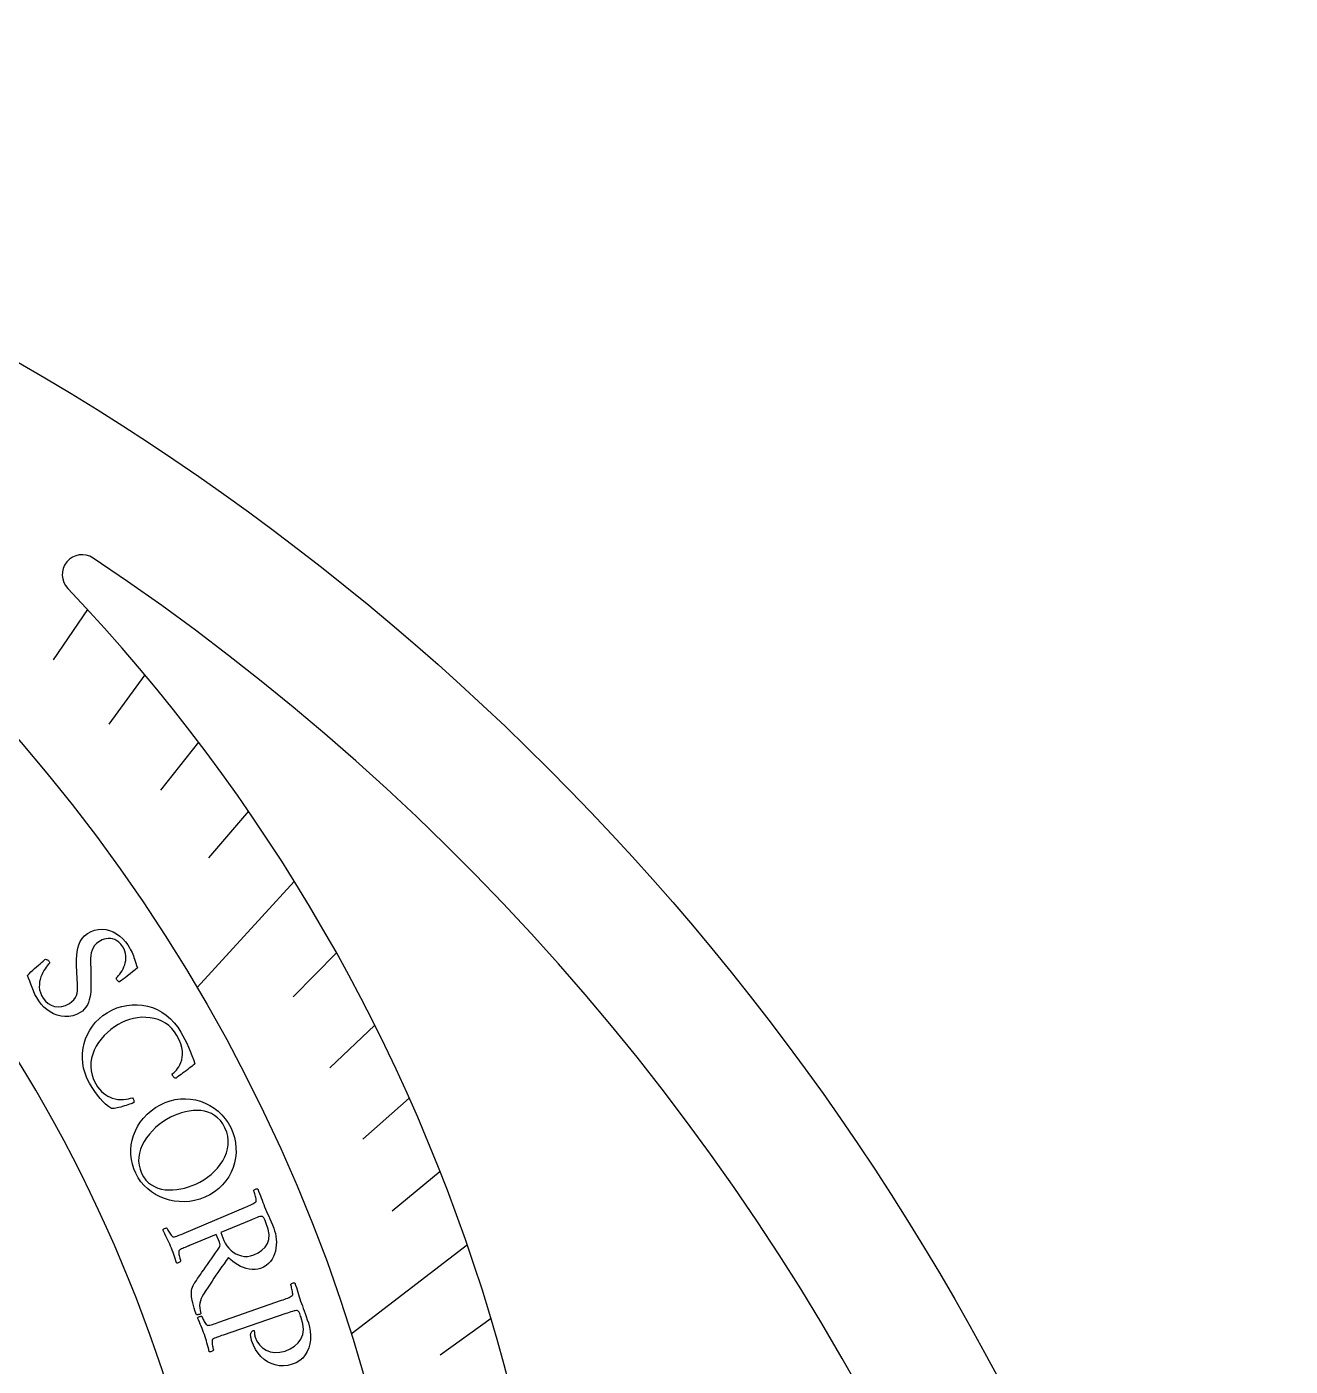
# Model space of a CAD drawing. Header units: millimetres. Extents: x -31.9 to 31.9, y -31.9 to 31.9.
# Drawn here: x 15.98 to 31.9, y 15.03 to 31.9 of the extents above; entities that cross this region are included whole.
import ezdxf

# ---------------------------------------------------------------- set-up
doc = ezdxf.new("R2010")
doc.units = ezdxf.units.MM
for name, color, linetype in [('CUT_INNER', 6, 'Continuous'), ('CUT_OUTER', 1, 'Continuous'), ('ENGRAVE', 7, 'Continuous'), ('ENGRAVE_FINE', 8, 'Continuous'), ('TEXT', 5, 'Continuous')]:
    doc.layers.add(name, color=color, linetype=linetype)

msp = doc.modelspace()

# ---------------------------------------------------------------- linework, layer by layer
at = {"layer": 'CUT_INNER'}
for centre, radius, start, end in [((0.0001, 9.1158), 18.6372, 351.38856, 87.234), ((0.0002, 0), 30.3048, 291.69221, 56.2923), ((16.6798, 25.0017), 0.25, 56.42725, 224.34848), ((0.0004, 9.1159), 22.7839, 349.92336, 43.59593)]:
    msp.add_arc(centre, radius, start, end, dxfattribs=at)
at = {"layer": 'CUT_OUTER'}
msp.add_circle((0, -0.0001), 31.9, dxfattribs=at)
at = {"layer": 'ENGRAVE'}
for points in [[(19.3539, 21.1387), (18.1283, 19.8001)], [(21.5339, 16.56), (20.0713, 15.4352)]]:
    msp.add_lwpolyline(points, dxfattribs=at)
msp.add_circle((0, 9.1156), 21.0426, dxfattribs=at)
at = {"layer": 'ENGRAVE_FINE'}
for points in [[(16.7478, 24.5636), (16.3158, 23.93)], [(17.4719, 23.7396), (17.0159, 23.1202)], [(18.1477, 22.892), (17.6684, 22.2874)], [(18.7751, 22.0239), (18.273, 21.435)], [(19.8844, 20.2394), (19.3386, 19.6839)], [(20.367, 19.3291), (19.8003, 18.7913)], [(20.8022, 18.4106), (20.2153, 17.8912)], [(21.1909, 17.4867), (20.5845, 16.9864)], [(21.8324, 15.6327), (21.1893, 15.1722)]]:
    msp.add_lwpolyline(points, dxfattribs=at)
at = {"layer": 'TEXT'}
for points in [[(17.2564, 20.3377), (17.2731, 20.3113), (17.2874, 20.2867), (17.2995, 20.264), (17.3093, 20.243), (17.3178, 20.2227), (17.3259, 20.2019), (17.3335, 20.1804), (17.3408, 20.1585), (17.3483, 20.1349), (17.3569, 20.1087), (17.3665, 20.08), (17.3771, 20.0486), (17.3477, 20.0231), (17.3174, 19.9978), (17.2863, 19.9728), (17.2542, 19.948), (17.2238, 19.925), (17.1973, 19.9052), (17.1748, 19.8887), (17.1564, 19.8756), (17.1523, 19.8732), (17.1476, 19.8731), (17.1421, 19.8753), (17.1359, 19.8798), (17.1299, 19.8853), (17.1248, 19.8905), (17.1206, 19.8954), (17.1174, 19.8999), (17.1142, 19.9059), (17.1122, 19.9119), (17.1115, 19.9177), (17.1121, 19.9234), (17.1263, 19.9361), (17.1407, 19.9513), (17.1553, 19.9691), (17.17, 19.9894), (17.184, 20.0118), (17.1966, 20.0355), (17.2077, 20.0607), (17.2172, 20.0872), (17.2248, 20.1147), (17.2297, 20.1428), (17.232, 20.1714), (17.2316, 20.2006), (17.228, 20.2297), (17.2203, 20.2583), (17.2086, 20.2864), (17.1929, 20.3139), (17.1695, 20.346), (17.1448, 20.3719), (17.119, 20.3917), (17.0921, 20.4055), (17.0647, 20.4141), (17.0375, 20.4188), (17.0105, 20.4196), (16.9838, 20.4163), (16.9579, 20.4101), (16.9338, 20.4018), (16.9113, 20.3914), (16.8904, 20.3791), (16.8607, 20.3561), (16.8366, 20.3305), (16.8181, 20.3023), (16.8053, 20.2716), (16.7966, 20.2388), (16.7907, 20.2046), (16.7875, 20.1688), (16.7871, 20.1316), (16.7879, 20.0934), (16.7886, 20.0551), (16.7889, 20.0166), (16.7891, 19.9778), (16.7898, 19.9483), (16.7905, 19.9174), (16.7912, 19.885), (16.7918, 19.8511), (16.7919, 19.8165), (16.7908, 19.7818), (16.7885, 19.747), (16.7851, 19.7121), (16.7796, 19.6778), (16.7714, 19.6449), (16.7604, 19.6132), (16.7466, 19.5829), (16.7295, 19.5545), (16.7085, 19.5288), (16.6836, 19.5058), (16.6549, 19.4854), (16.6091, 19.4612), (16.5621, 19.445), (16.514, 19.4365), (16.4646, 19.4358), (16.4154, 19.442), (16.3678, 19.4539), (16.3219, 19.4717), (16.2774, 19.4953), (16.2357, 19.5238), (16.198, 19.5564), (16.1642, 19.5931), (16.1344, 19.6338), (16.1094, 19.6746), (16.0871, 19.716), (16.0675, 19.7582), (16.0505, 19.8013), (16.0351, 19.8434), (16.02, 19.883), (16.0053, 19.9201), (15.991, 19.9547), (16.0122, 19.9761), (16.0345, 19.9977), (16.0579, 20.0196), (16.0822, 20.0418), (16.1064, 20.0633), (16.1292, 20.0833), (16.1506, 20.1018), (16.1706, 20.1187), (16.1882, 20.1333), (16.2021, 20.1447), (16.2125, 20.1529), (16.2192, 20.1579), (16.2262, 20.1563), (16.233, 20.1542), (16.2397, 20.1515), (16.2463, 20.1484), (16.2525, 20.1447), (16.2581, 20.1403), (16.2631, 20.1354), (16.2673, 20.1299), (16.271, 20.1225), (16.2717, 20.1153), (16.2696, 20.1083), (16.2647, 20.1015), (16.2541, 20.0898), (16.2422, 20.0752), (16.2291, 20.0578), (16.2146, 20.0376), (16.2, 20.015), (16.1863, 19.9903), (16.1735, 19.9636), (16.1616, 19.9348), (16.1518, 19.9045), (16.1452, 19.8732), (16.1418, 19.8408), (16.1417, 19.8073), (16.1459, 19.773), (16.1557, 19.7382), (16.1711, 19.7027), (16.192, 19.6667), (16.2198, 19.6312), (16.2525, 19.6024), (16.2903, 19.5803), (16.333, 19.5648), (16.3787, 19.558), (16.4251, 19.5618), (16.4723, 19.5763), (16.5202, 19.6016), (16.5518, 19.6244), (16.5771, 19.6486), (16.596, 19.6744), (16.6087, 19.7018), (16.6167, 19.7306), (16.622, 19.7611), (16.6244, 19.793), (16.624, 19.8265), (16.6221, 19.8614), (16.6199, 19.8976), (16.6175, 19.9349), (16.6147, 19.9736), (16.6129, 20.0176), (16.6116, 20.0629), (16.6108, 20.1093), (16.6105, 20.1569), (16.6121, 20.2045), (16.6175, 20.2508), (16.6264, 20.2958), (16.6391, 20.3396), (16.6568, 20.3808), (16.681, 20.4181), (16.7118, 20.4516), (16.7492, 20.4812), (16.793, 20.5066), (16.838, 20.5241), (16.8842, 20.5338), (16.9316, 20.5356), (16.9791, 20.5304), (17.0253, 20.519), (17.0703, 20.5015), (17.114, 20.4778), (17.1552, 20.4489), (17.1927, 20.4159), (17.2265, 20.3789), (17.2564, 20.3377)], [(17.9253, 19.2392), (17.9499, 19.1945), (17.9741, 19.1482), (17.9978, 19.1003), (18.0212, 19.0509), (18.0434, 19), (18.064, 18.9477), (18.0828, 18.8941), (18.0998, 18.8392), (18.0978, 18.8375), (18.0917, 18.8327), (18.0814, 18.8246), (18.0671, 18.8132), (18.0499, 18.7998), (18.0313, 18.7855), (18.0112, 18.7702), (17.9896, 18.7539), (17.9678, 18.7376), (17.947, 18.7219), (17.9272, 18.707), (17.9085, 18.6928), (17.8921, 18.6805), (17.8794, 18.6711), (17.8704, 18.6647), (17.865, 18.6614), (17.8615, 18.6595), (17.857, 18.6594), (17.8515, 18.6612), (17.845, 18.6647), (17.8384, 18.6696), (17.8326, 18.6751), (17.8276, 18.6813), (17.8233, 18.6883), (17.8203, 18.6946), (17.8183, 18.7008), (17.8171, 18.7069), (17.8169, 18.7129), (17.8266, 18.7213), (17.8383, 18.7324), (17.8519, 18.7462), (17.8676, 18.7626), (17.8837, 18.7819), (17.8987, 18.8042), (17.9127, 18.8295), (17.9255, 18.8578), (17.9359, 18.8892), (17.9425, 18.9238), (17.9451, 18.9614), (17.9437, 19.0022), (17.937, 19.0463), (17.9232, 19.0937), (17.9024, 19.1445), (17.8745, 19.1985), (17.8446, 19.2451), (17.8106, 19.2863), (17.7724, 19.322), (17.7301, 19.3523), (17.6848, 19.3773), (17.6374, 19.3971), (17.588, 19.4119), (17.5365, 19.4216), (17.4841, 19.4263), (17.4317, 19.4265), (17.3794, 19.4221), (17.3271, 19.4131), (17.2759, 19.3999), (17.2268, 19.3829), (17.1798, 19.3623), (17.1348, 19.3379), (17.0869, 19.307), (17.0415, 19.2731), (16.9984, 19.236), (16.9578, 19.1959), (16.9205, 19.1533), (16.8874, 19.1086), (16.8585, 19.0619), (16.8339, 19.0132), (16.8142, 18.963), (16.8003, 18.9117), (16.7922, 18.8594), (16.7898, 18.8059), (16.794, 18.7518), (16.806, 18.6975), (16.8255, 18.643), (16.8526, 18.5881), (16.8751, 18.5517), (16.8989, 18.5198), (16.9241, 18.4925), (16.9507, 18.4698), (16.9779, 18.4507), (17.005, 18.4345), (17.032, 18.421), (17.0587, 18.4105), (17.0951, 18.3997), (17.1309, 18.3932), (17.1662, 18.3907), (17.2009, 18.3925), (17.2339, 18.3967), (17.2643, 18.4017), (17.292, 18.4074), (17.3169, 18.414), (17.3252, 18.3995), (17.3305, 18.3843), (17.3328, 18.3683), (17.3321, 18.3516), (17.3241, 18.3478), (17.3127, 18.3432), (17.2977, 18.3377), (17.2792, 18.3313), (17.2585, 18.3245), (17.2368, 18.3175), (17.2142, 18.3104), (17.1907, 18.3033), (17.1672, 18.2965), (17.1448, 18.2906), (17.1236, 18.2856), (17.1034, 18.2814), (17.0854, 18.2783), (17.0706, 18.2767), (17.059, 18.2765), (17.0507, 18.2778), (17.0131, 18.3039), (16.9766, 18.3337), (16.9412, 18.367), (16.9068, 18.4039), (16.8731, 18.4451), (16.8397, 18.4911), (16.8065, 18.542), (16.7735, 18.5978), (16.742, 18.6597), (16.7173, 18.7221), (16.6995, 18.7851), (16.6884, 18.8487), (16.6836, 18.9122), (16.6848, 18.9747), (16.692, 19.0361), (16.7052, 19.0966), (16.7239, 19.1554), (16.7478, 19.2117), (16.777, 19.2655), (16.8115, 19.3168), (16.8508, 19.3649), (16.8948, 19.409), (16.9435, 19.4491), (16.9968, 19.4851), (17.0566, 19.518), (17.1179, 19.5443), (17.1806, 19.5641), (17.2448, 19.5774), (17.3097, 19.5842), (17.3743, 19.5848), (17.4387, 19.5791), (17.5028, 19.5671), (17.5656, 19.5487), (17.6263, 19.5237), (17.6847, 19.4921), (17.7407, 19.454), (17.7935, 19.4095), (17.8418, 19.3589), (17.8858, 19.3021), (17.9253, 19.2392)], [(18.5526, 18.0377), (18.579, 17.9757), (18.5988, 17.9128), (18.6122, 17.8491), (18.6191, 17.7846), (18.6195, 17.7204), (18.6136, 17.6572), (18.6013, 17.5953), (18.5827, 17.5345), (18.5581, 17.4758), (18.5276, 17.4199), (18.4914, 17.3669), (18.4495, 17.3168), (18.4019, 17.2706), (18.3487, 17.2292), (18.2899, 17.1925), (18.2257, 17.1606), (18.1621, 17.1361), (18.0982, 17.1184), (18.0338, 17.1075), (17.9691, 17.1033), (17.9048, 17.1052), (17.8419, 17.1125), (17.7803, 17.1254), (17.72, 17.1436), (17.662, 17.167), (17.6071, 17.1954), (17.5554, 17.2286), (17.5067, 17.2667), (17.462, 17.3094), (17.4223, 17.3563), (17.3874, 17.4074), (17.3573, 17.4628), (17.333, 17.5201), (17.3146, 17.5785), (17.3021, 17.6381), (17.2955, 17.6989), (17.2949, 17.76), (17.3002, 17.8204), (17.3114, 17.8801), (17.3286, 17.9392), (17.3515, 17.9969), (17.38, 18.0524), (17.414, 18.1058), (17.4535, 18.1571), (17.4986, 18.2052), (17.549, 18.2492), (17.6049, 18.289), (17.6662, 18.3245), (17.728, 18.3531), (17.7909, 18.3751), (17.8547, 18.3902), (17.9195, 18.3984), (17.9843, 18.4002), (18.0481, 18.3959), (18.1108, 18.3855), (18.1726, 18.3689), (18.2324, 18.3464), (18.2894, 18.3182), (18.3435, 18.2841), (18.3947, 18.2444), (18.4418, 18.1995), (18.4839, 18.15), (18.5209, 18.0961), (18.5526, 18.0377)], [(18.4802, 18.0354), (18.4532, 18.084), (18.4225, 18.1261), (18.3879, 18.1616), (18.3497, 18.1906), (18.3087, 18.2136), (18.2658, 18.2314), (18.2212, 18.2439), (18.1748, 18.2512), (18.1273, 18.2539), (18.0793, 18.2524), (18.0308, 18.2468), (17.9818, 18.2372), (17.9333, 18.2241), (17.8862, 18.2084), (17.8403, 18.1901), (17.7959, 18.1691), (17.7458, 18.1414), (17.6977, 18.1104), (17.6514, 18.0759), (17.607, 18.038), (17.5654, 17.9974), (17.5276, 17.9548), (17.4937, 17.9102), (17.4635, 17.8635), (17.4379, 17.8155), (17.4179, 17.7666), (17.4034, 17.7169), (17.3945, 17.6663), (17.3921, 17.6153), (17.3973, 17.5645), (17.4101, 17.5138), (17.4306, 17.4631), (17.4559, 17.4172), (17.485, 17.3775), (17.5178, 17.3438), (17.5545, 17.3162), (17.5942, 17.2941), (17.6362, 17.2767), (17.6805, 17.264), (17.7271, 17.2562), (17.7752, 17.2526), (17.8238, 17.253), (17.8729, 17.2571), (17.9226, 17.2652), (17.972, 17.2765), (18.02, 17.2904), (18.0668, 17.3068), (18.1122, 17.3258), (18.1634, 17.3511), (18.2127, 17.38), (18.2601, 17.4124), (18.3056, 17.4484), (18.3482, 17.4874), (18.3868, 17.529), (18.4214, 17.5732), (18.4521, 17.6199), (18.4779, 17.6686), (18.498, 17.7185), (18.5123, 17.7696), (18.5208, 17.8218), (18.5225, 17.8749), (18.5163, 17.9282), (18.5022, 17.9817), (18.4802, 18.0354)], [(19.0943, 16.7727), (19.106, 16.7398), (19.1153, 16.7053), (19.1221, 16.6694), (19.1265, 16.6319), (19.1282, 16.5939), (19.1269, 16.5564), (19.1228, 16.5193), (19.1156, 16.4827), (19.1053, 16.4473), (19.0913, 16.4138), (19.0738, 16.3822), (19.0527, 16.3525), (19.0277, 16.3255), (18.9986, 16.302), (18.9653, 16.2819), (18.928, 16.2653), (18.8945, 16.2554), (18.8597, 16.2503), (18.8236, 16.25), (18.7861, 16.2545), (18.7485, 16.2631), (18.7118, 16.275), (18.6759, 16.2901), (18.6409, 16.3085), (18.6078, 16.3293), (18.5777, 16.352), (18.5507, 16.3765), (18.5266, 16.4027), (18.4968, 16.3629), (18.4684, 16.3244), (18.4414, 16.287), (18.4158, 16.2508), (18.391, 16.215), (18.3664, 16.1788), (18.342, 16.1424), (18.3179, 16.1055), (18.2933, 16.0675), (18.2673, 16.0275), (18.2401, 15.9856), (18.2115, 15.9416), (18.1943, 15.9125), (18.1806, 15.8838), (18.1705, 15.8555), (18.1639, 15.8277), (18.1611, 15.7989), (18.1621, 15.7673), (18.167, 15.7332), (18.1757, 15.6964), (18.1722, 15.6917), (18.1665, 15.6878), (18.1587, 15.6847), (18.1487, 15.6824), (18.1388, 15.6808), (18.131, 15.6797), (18.1255, 15.6791), (18.1222, 15.6791), (18.1068, 15.7226), (18.0936, 15.7627), (18.0825, 15.7991), (18.0735, 15.8321), (18.0666, 15.8614), (18.0614, 15.8867), (18.0581, 15.9082), (18.0567, 15.9257), (18.0571, 15.9375), (18.058, 15.9515), (18.0591, 15.9677), (18.0606, 15.9862), (18.0639, 16.0063), (18.0704, 16.0274), (18.0801, 16.0496), (18.093, 16.0727), (18.0997, 16.0829), (18.109, 16.0969), (18.1209, 16.1145), (18.1354, 16.1358), (18.1521, 16.1601), (18.1705, 16.1867), (18.1907, 16.2157), (18.2126, 16.247), (18.2358, 16.2801), (18.2597, 16.3144), (18.2844, 16.3499), (18.3097, 16.3866), (18.3353, 16.4235), (18.3606, 16.46), (18.3857, 16.4959), (18.4106, 16.5313), (18.4167, 16.5444), (18.4187, 16.5597), (18.4165, 16.5771), (18.4102, 16.5967), (18.371, 16.6925), (18.0333, 16.5532), (18.0306, 16.5521), (18.0278, 16.5509), (18.025, 16.5498), (18.0222, 16.5487), (18.0194, 16.5475), (18.0166, 16.5464), (18.0139, 16.5452), (18.0111, 16.5441), (17.9939, 16.5369), (17.9775, 16.53), (17.9621, 16.5232), (17.9475, 16.5168), (17.934, 16.5103), (17.9221, 16.5039), (17.9117, 16.4974), (17.9028, 16.4908), (17.8996, 16.4858), (17.8977, 16.4781), (17.8972, 16.4677), (17.8981, 16.4547), (17.9, 16.4403), (17.9027, 16.4257), (17.9061, 16.4108), (17.9103, 16.3957), (17.9145, 16.3817), (17.9182, 16.3702), (17.9213, 16.3611), (17.9238, 16.3544), (17.9204, 16.3501), (17.9153, 16.3459), (17.9086, 16.3417), (17.9003, 16.3374), (17.8917, 16.334), (17.884, 16.3322), (17.8774, 16.332), (17.8717, 16.3333), (17.8625, 16.3611), (17.8534, 16.3883), (17.8444, 16.4149), (17.8355, 16.4408), (17.8264, 16.4665), (17.8167, 16.4924), (17.8065, 16.5184), (17.7957, 16.5447), (17.7849, 16.5702), (17.7735, 16.5957), (17.7617, 16.6213), (17.7494, 16.647), (17.7368, 16.6727), (17.7239, 16.6987), (17.7107, 16.7247), (17.6973, 16.751), (17.7003, 16.756), (17.7052, 16.7605), (17.7119, 16.7647), (17.7203, 16.7684), (17.7292, 16.7714), (17.7369, 16.7732), (17.7435, 16.7738), (17.7489, 16.7732), (17.7519, 16.7667), (17.7562, 16.7581), (17.7618, 16.7474), (17.7688, 16.7345), (17.7766, 16.7209), (17.7849, 16.7078), (17.7935, 16.6954), (17.8026, 16.6835), (17.8114, 16.6734), (17.819, 16.6666), (17.8256, 16.6629), (17.8312, 16.6623), (17.8444, 16.6641), (17.859, 16.6674), (17.8748, 16.6721), (17.8919, 16.6784), (17.91, 16.6855), (17.9287, 16.6931), (17.9481, 16.7011), (17.9681, 16.7095), (18.7381, 17.0371), (18.7581, 17.0457), (18.7775, 17.0541), (18.7962, 17.0623), (18.8143, 17.0705), (18.8311, 17.0787), (18.8458, 17.0869), (18.8584, 17.0953), (18.8689, 17.1038), (18.873, 17.1086), (18.875, 17.1163), (18.875, 17.127), (18.8729, 17.1407), (18.8695, 17.1559), (18.8656, 17.1712), (18.8613, 17.1866), (18.8565, 17.202), (18.8518, 17.2163), (18.8477, 17.2282), (18.8443, 17.2376), (18.8414, 17.2446), (18.8447, 17.2491), (18.8496, 17.2535), (18.8562, 17.258), (18.8643, 17.2625), (18.8729, 17.2661), (18.8805, 17.268), (18.8872, 17.2683), (18.893, 17.2669), (18.9044, 17.2377), (18.9155, 17.2088), (18.9263, 17.1802), (18.9368, 17.1519), (18.9472, 17.1239), (18.9579, 17.0961), (18.9688, 17.0686), (18.98, 17.0414), (18.9921, 17.0128), (19.0048, 16.9832), (19.0181, 16.9525), (19.0321, 16.9209), (19.0467, 16.8875), (19.0619, 16.8517), (19.0778, 16.8134), (19.0943, 16.7727)], [(18.8439, 16.4344), (18.8994, 16.4607), (18.9464, 16.4934), (18.9846, 16.5323), (19.0141, 16.5777), (19.0322, 16.63), (19.0361, 16.6899), (19.0257, 16.7574), (19.001, 16.8323), (18.9969, 16.8421), (18.9916, 16.8542), (18.9851, 16.8684), (18.9774, 16.8849), (18.9692, 16.9002), (18.9612, 16.9113), (18.9533, 16.918), (18.9455, 16.9204), (18.9343, 16.9198), (18.9205, 16.9172), (18.9042, 16.9125), (18.8853, 16.9058), (18.8652, 16.8979), (18.8449, 16.8899), (18.8246, 16.8818), (18.8042, 16.8734), (18.4266, 16.7154), (18.4667, 16.6175), (18.4831, 16.5829), (18.5031, 16.5507), (18.5269, 16.521), (18.5543, 16.4936), (18.5847, 16.4695), (18.6171, 16.4496), (18.6516, 16.4338), (18.6882, 16.4222), (18.7261, 16.4159), (18.7647, 16.4157), (18.804, 16.4219), (18.8439, 16.4344)], [(19.3265, 15.0574), (19.2706, 15.0439), (19.2162, 15.038), (19.1632, 15.0398), (19.1117, 15.0491), (19.0625, 15.0655), (19.0164, 15.0885), (18.9734, 15.118), (18.9335, 15.1542), (18.8974, 15.1963), (18.8658, 15.2439), (18.8388, 15.2971), (18.8162, 15.3558), (18.8137, 15.3641), (18.8113, 15.3738), (18.8089, 15.3849), (18.8066, 15.3974), (18.8048, 15.41), (18.8038, 15.4215), (18.8037, 15.432), (18.8045, 15.4415), (18.806, 15.4447), (18.808, 15.4491), (18.8105, 15.4548), (18.8136, 15.4617), (18.8175, 15.4686), (18.8228, 15.4744), (18.8294, 15.479), (18.8373, 15.4825), (18.8423, 15.4836), (18.8461, 15.4828), (18.8487, 15.4804), (18.85, 15.4761), (18.8507, 15.4676), (18.8513, 15.4589), (18.8519, 15.4498), (18.8525, 15.4405), (18.8534, 15.4309), (18.855, 15.421), (18.8574, 15.4109), (18.8606, 15.4004), (18.8834, 15.3474), (18.9139, 15.302), (18.9523, 15.2641), (18.9986, 15.2337), (19.0512, 15.2132), (19.1088, 15.2047), (19.1712, 15.2084), (19.2386, 15.2244), (19.3033, 15.2504), (19.358, 15.2841), (19.4026, 15.3256), (19.4369, 15.3749), (19.4592, 15.4316), (19.4675, 15.4952), (19.4617, 15.5656), (19.4418, 15.6427), (19.4383, 15.6527), (19.4338, 15.6651), (19.4282, 15.6797), (19.4215, 15.6966), (19.4143, 15.7124), (19.4069, 15.7239), (19.3994, 15.7311), (19.3918, 15.734), (19.3806, 15.7341), (19.3667, 15.7323), (19.3501, 15.7287), (19.3309, 15.7231), (19.3103, 15.7166), (19.2896, 15.7098), (19.2688, 15.7029), (19.2479, 15.6959), (18.4581, 15.4258), (18.4376, 15.4188), (18.4178, 15.4118), (18.3988, 15.405), (18.3805, 15.3983), (18.3636, 15.3915), (18.3487, 15.3845), (18.3356, 15.3773), (18.3246, 15.3697), (18.3211, 15.3649), (18.3187, 15.3573), (18.3176, 15.347), (18.3177, 15.334), (18.3186, 15.3195), (18.3203, 15.3049), (18.3227, 15.2902), (18.3258, 15.2753), (18.3291, 15.2615), (18.3319, 15.25), (18.3344, 15.2409), (18.3365, 15.2341), (18.3328, 15.2301), (18.3275, 15.2262), (18.3205, 15.2223), (18.312, 15.2187), (18.3032, 15.2158), (18.2954, 15.2144), (18.2888, 15.2146), (18.2832, 15.2163), (18.2757, 15.2446), (18.2684, 15.2723), (18.261, 15.2994), (18.2537, 15.3258), (18.2461, 15.352), (18.2381, 15.3785), (18.2295, 15.4051), (18.2204, 15.432), (18.2112, 15.458), (18.2015, 15.484), (18.1914, 15.51), (18.1808, 15.536), (18.1699, 15.5621), (18.1587, 15.5885), (18.1473, 15.6151), (18.1355, 15.6421), (18.1389, 15.6469), (18.144, 15.6511), (18.1509, 15.6549), (18.1596, 15.6581), (18.1686, 15.6605), (18.1764, 15.6618), (18.183, 15.662), (18.1884, 15.6611), (18.191, 15.6545), (18.1947, 15.6458), (18.1996, 15.635), (18.2056, 15.6222), (18.2124, 15.6085), (18.2197, 15.5952), (18.2275, 15.5824), (18.2358, 15.5701), (18.2439, 15.5595), (18.2512, 15.5522), (18.2575, 15.5481), (18.263, 15.5472), (18.2764, 15.5482), (18.2911, 15.5505), (18.3072, 15.5543), (18.3247, 15.5594), (18.3432, 15.5655), (18.3623, 15.5719), (18.3821, 15.5786), (18.4026, 15.5858), (19.192, 15.8633), (19.2125, 15.8706), (19.2324, 15.8778), (19.2516, 15.8849), (19.2702, 15.8919), (19.2875, 15.899), (19.3026, 15.9064), (19.3157, 15.914), (19.3267, 15.9218), (19.3311, 15.9263), (19.3336, 15.9339), (19.3342, 15.9446), (19.333, 15.9584), (19.3305, 15.9738), (19.3276, 15.9893), (19.3242, 16.0049), (19.3204, 16.0206), (19.3166, 16.0352), (19.3133, 16.0473), (19.3104, 16.0569), (19.308, 16.064), (19.3116, 16.0683), (19.3167, 16.0724), (19.3235, 16.0765), (19.332, 16.0804), (19.3407, 16.0835), (19.3485, 16.085), (19.3552, 16.0848), (19.3609, 16.083), (19.3705, 16.0532), (19.3798, 16.0237), (19.3887, 15.9945), (19.3974, 15.9656), (19.4061, 15.937), (19.4151, 15.9086), (19.4243, 15.8805), (19.4338, 15.8526), (19.4441, 15.8233), (19.4549, 15.793), (19.4663, 15.7616), (19.4783, 15.7291), (19.4908, 15.6949), (19.5038, 15.6582), (19.5173, 15.619), (19.5313, 15.5774), (19.5457, 15.5253), (19.5548, 15.4727), (19.5584, 15.4196), (19.5567, 15.3661), (19.5493, 15.3139), (19.536, 15.2646), (19.5169, 15.2182), (19.4918, 15.1748), (19.4605, 15.136), (19.4225, 15.1035), (19.3778, 15.0773), (19.3265, 15.0574)]]:
    msp.add_lwpolyline(points, close=True, dxfattribs=at)

doc.saveas('drawing.dxf')
